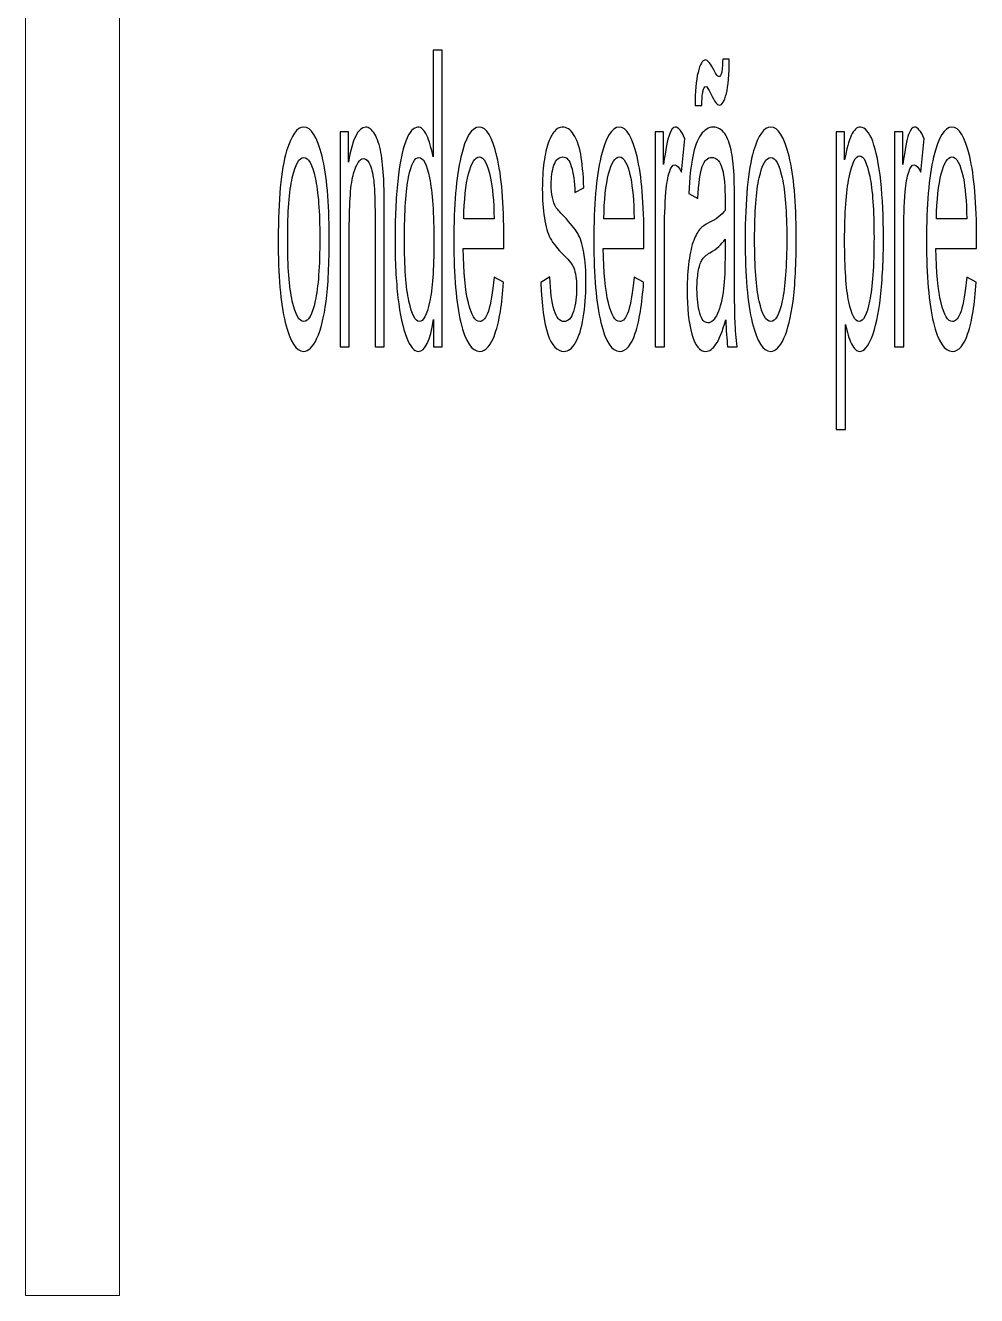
# Model space of a CAD drawing. Header units: millimetres. Extents: x -2444 to 3336, y -980 to 1690.
# Drawn here: x -1715 to -1623.9, y -945 to -823.3 of the extents above; entities that cross this region are included whole.
import ezdxf

# ---------------------------------------------------------------- set-up
doc = ezdxf.new("R2010")
doc.units = ezdxf.units.MM
doc.header["$MEASUREMENT"] = 0
doc.layers.add('Camada 1', color=7, linetype='Continuous')

msp = doc.modelspace()

# ---------------------------------------------------------------- linework, layer by layer
at = {"layer": 'Camada 1', "color": 250, "lineweight": 9}
msp.add_open_spline([(-1715, -945), (-1715, -945), (-1715, -709.0683), (-1715, -709.0683), (-1715, -709.0683), (-1715, -709.0683), (-1706, -709.0683), (-1706, -709.0683), (-1706, -709.0683), (-1706, -709.0683), (-1706, -945), (-1706, -945), (-1706, -945), (-1706, -945), (-1715, -945), (-1715, -945)], degree=3, knots=[0, 0, 0, 0, 0.2, 0.2, 0.2, 0.2, 0.4, 0.4, 0.4, 0.4, 0.6, 0.6, 0.6, 0.6, 1, 1, 1, 1], dxfattribs=at)
at = {"layer": 'Camada 1', "color": 250}
for points, knots in [([(-1675.9053, -854.1328), (-1675.9053, -854.1328), (-1675.9053, -851.5189), (-1675.9053, -851.5189), (-1675.9053, -851.5189), (-1676.2354, -853.5505), (-1676.7214, -854.5696), (-1677.3632, -854.5696), (-1677.3632, -854.5696), (-1677.7787, -854.5696), (-1678.1608, -854.1196), (-1678.5077, -853.213), (-1678.5077, -853.213), (-1678.8562, -852.313), (-1679.126, -851.0491), (-1679.3187, -849.4344), (-1679.3187, -849.4344), (-1679.5097, -847.8131), (-1679.6052, -845.9536), (-1679.6052, -843.8492), (-1679.6052, -843.8492), (-1679.6052, -841.7978), (-1679.5181, -839.9383), (-1679.3455, -838.2641), (-1679.3455, -838.2641), (-1679.1712, -836.5965), (-1678.9115, -835.3127), (-1678.5646, -834.4259), (-1678.5646, -834.4259), (-1678.2195, -833.5326), (-1677.8307, -833.0892), (-1677.4034, -833.0892), (-1677.4034, -833.0892), (-1677.0884, -833.0892), (-1676.8085, -833.3539), (-1676.5639, -833.8767), (-1676.5639, -833.8767), (-1676.3192, -834.3995), (-1676.1198, -835.0877), (-1675.9656, -835.9281), (-1675.9656, -835.9281), (-1675.9656, -835.9281), (-1675.9656, -825.7041), (-1675.9656, -825.7041), (-1675.9656, -825.7041), (-1675.9656, -825.7041), (-1675.0809, -825.7041), (-1675.0809, -825.7041), (-1675.0809, -825.7041), (-1675.0809, -825.7041), (-1675.0809, -854.1328), (-1675.0809, -854.1328), (-1675.0809, -854.1328), (-1675.0809, -854.1328), (-1675.9053, -854.1328), (-1675.9053, -854.1328)], [0, 0, 0, 0, 0.06666667, 0.06666667, 0.06666667, 0.06666667, 0.13333333, 0.13333333, 0.13333333, 0.13333333, 0.2, 0.2, 0.2, 0.2, 0.26666667, 0.26666667, 0.26666667, 0.26666667, 0.33333333, 0.33333333, 0.33333333, 0.33333333, 0.4, 0.4, 0.4, 0.4, 0.46666667, 0.46666667, 0.46666667, 0.46666667, 0.53333333, 0.53333333, 0.53333333, 0.53333333, 0.6, 0.6, 0.6, 0.6, 0.66666667, 0.66666667, 0.66666667, 0.66666667, 0.73333333, 0.73333333, 0.73333333, 0.73333333, 0.8, 0.8, 0.8, 0.8, 0.86666667, 0.86666667, 0.86666667, 0.86666667, 1, 1, 1, 1]), ([(-1650.867, -831.0245), (-1650.8704, -829.6944), (-1650.7765, -828.6356), (-1650.5872, -827.8415), (-1650.5872, -827.8415), (-1650.4012, -827.0541), (-1650.1616, -826.657), (-1649.87, -826.657), (-1649.87, -826.657), (-1649.6672, -826.657), (-1649.3907, -826.9945), (-1649.0422, -827.6761), (-1649.0422, -827.6761), (-1648.8495, -828.0533), (-1648.6953, -828.2452), (-1648.5814, -828.2452), (-1648.5814, -828.2452), (-1648.4758, -828.2452), (-1648.3954, -828.1327), (-1648.3401, -827.9077), (-1648.3401, -827.9077), (-1648.2848, -827.6893), (-1648.2462, -827.2393), (-1648.2228, -826.5776), (-1648.2228, -826.5776), (-1648.2228, -826.5776), (-1647.5894, -826.5776), (-1647.5894, -826.5776), (-1647.5894, -826.5776), (-1647.5994, -828.0467), (-1647.6932, -829.1452), (-1647.8709, -829.8797), (-1647.8709, -829.8797), (-1648.0485, -830.6143), (-1648.273, -830.9848), (-1648.5479, -830.9848), (-1648.5479, -830.9848), (-1648.7523, -830.9848), (-1649.0238, -830.6209), (-1649.3589, -829.8996), (-1649.3589, -829.8996), (-1649.5784, -829.4297), (-1649.7393, -829.1981), (-1649.8415, -829.1981), (-1649.8415, -829.1981), (-1649.9521, -829.1981), (-1650.0426, -829.3503), (-1650.1096, -829.6613), (-1650.1096, -829.6613), (-1650.1817, -829.9658), (-1650.2169, -830.4224), (-1650.2135, -831.0245), (-1650.2135, -831.0245), (-1650.2135, -831.0245), (-1650.867, -831.0245), (-1650.867, -831.0245)], [0, 0, 0, 0, 0.06666667, 0.06666667, 0.06666667, 0.06666667, 0.13333333, 0.13333333, 0.13333333, 0.13333333, 0.2, 0.2, 0.2, 0.2, 0.26666667, 0.26666667, 0.26666667, 0.26666667, 0.33333333, 0.33333333, 0.33333333, 0.33333333, 0.4, 0.4, 0.4, 0.4, 0.46666667, 0.46666667, 0.46666667, 0.46666667, 0.53333333, 0.53333333, 0.53333333, 0.53333333, 0.6, 0.6, 0.6, 0.6, 0.66666667, 0.66666667, 0.66666667, 0.66666667, 0.73333333, 0.73333333, 0.73333333, 0.73333333, 0.8, 0.8, 0.8, 0.8, 0.86666667, 0.86666667, 0.86666667, 0.86666667, 1, 1, 1, 1]), ([(-1690.7888, -843.8294), (-1690.7888, -840.0243), (-1690.5207, -837.2053), (-1689.9828, -835.3722), (-1689.9828, -835.3722), (-1689.5354, -833.8502), (-1688.9875, -833.0892), (-1688.3423, -833.0892), (-1688.3423, -833.0892), (-1687.6268, -833.0892), (-1687.0403, -834.0157), (-1686.5845, -835.8685), (-1686.5845, -835.8685), (-1686.1304, -837.7148), (-1685.9025, -840.2758), (-1685.9025, -843.5382), (-1685.9025, -843.5382), (-1685.9025, -846.1852), (-1686.0031, -848.2631), (-1686.2041, -849.7785), (-1686.2041, -849.7785), (-1686.4052, -851.2939), (-1686.6985, -852.4718), (-1687.0839, -853.3122), (-1687.0839, -853.3122), (-1687.4676, -854.1527), (-1687.8882, -854.5696), (-1688.3423, -854.5696), (-1688.3423, -854.5696), (-1689.0729, -854.5696), (-1689.6628, -853.6497), (-1690.1135, -851.8034), (-1690.1135, -851.8034), (-1690.5643, -849.9572), (-1690.7888, -847.2969), (-1690.7888, -843.8294)], [0, 0, 0, 0, 0.1, 0.1, 0.1, 0.1, 0.2, 0.2, 0.2, 0.2, 0.3, 0.3, 0.3, 0.3, 0.4, 0.4, 0.4, 0.4, 0.5, 0.5, 0.5, 0.5, 0.6, 0.6, 0.6, 0.6, 0.7, 0.7, 0.7, 0.7, 0.8, 0.8, 0.8, 0.8, 1, 1, 1, 1]), ([(-1684.8653, -854.1328), (-1684.8653, -854.1328), (-1684.8653, -833.526), (-1684.8653, -833.526), (-1684.8653, -833.526), (-1684.8653, -833.526), (-1684.071, -833.526), (-1684.071, -833.526), (-1684.071, -833.526), (-1684.071, -833.526), (-1684.071, -836.4509), (-1684.071, -836.4509), (-1684.071, -836.4509), (-1683.6889, -834.2076), (-1683.1359, -833.0892), (-1682.4137, -833.0892), (-1682.4137, -833.0892), (-1682.0987, -833.0892), (-1681.8105, -833.3142), (-1681.5474, -833.7576), (-1681.5474, -833.7576), (-1681.2843, -834.2009), (-1681.0866, -834.7899), (-1680.9559, -835.5112), (-1680.9559, -835.5112), (-1680.8251, -836.2325), (-1680.733, -837.0928), (-1680.681, -838.0854), (-1680.681, -838.0854), (-1680.6492, -838.7339), (-1680.6324, -839.8655), (-1680.6324, -841.4802), (-1680.6324, -841.4802), (-1680.6324, -841.4802), (-1680.6324, -854.1328), (-1680.6324, -854.1328), (-1680.6324, -854.1328), (-1680.6324, -854.1328), (-1681.5172, -854.1328), (-1681.5172, -854.1328), (-1681.5172, -854.1328), (-1681.5172, -854.1328), (-1681.5172, -841.6125), (-1681.5172, -841.6125), (-1681.5172, -841.6125), (-1681.5172, -840.1898), (-1681.5507, -839.1243), (-1681.6194, -838.4229), (-1681.6194, -838.4229), (-1681.6881, -837.7214), (-1681.8105, -837.159), (-1681.9847, -836.7354), (-1681.9847, -836.7354), (-1682.159, -836.3185), (-1682.3651, -836.1068), (-1682.5997, -836.1068), (-1682.5997, -836.1068), (-1682.9751, -836.1068), (-1683.2985, -836.5766), (-1683.5716, -837.5229), (-1683.5716, -837.5229), (-1683.8448, -838.4626), (-1683.9805, -840.2559), (-1683.9805, -842.8897), (-1683.9805, -842.8897), (-1683.9805, -842.8897), (-1683.9805, -854.1328), (-1683.9805, -854.1328), (-1683.9805, -854.1328), (-1683.9805, -854.1328), (-1684.8653, -854.1328), (-1684.8653, -854.1328)], [0, 0, 0, 0, 0.05263158, 0.05263158, 0.05263158, 0.05263158, 0.10526316, 0.10526316, 0.10526316, 0.10526316, 0.15789474, 0.15789474, 0.15789474, 0.15789474, 0.21052632, 0.21052632, 0.21052632, 0.21052632, 0.26315789, 0.26315789, 0.26315789, 0.26315789, 0.31578947, 0.31578947, 0.31578947, 0.31578947, 0.36842105, 0.36842105, 0.36842105, 0.36842105, 0.42105263, 0.42105263, 0.42105263, 0.42105263, 0.47368421, 0.47368421, 0.47368421, 0.47368421, 0.52631579, 0.52631579, 0.52631579, 0.52631579, 0.57894737, 0.57894737, 0.57894737, 0.57894737, 0.63157895, 0.63157895, 0.63157895, 0.63157895, 0.68421053, 0.68421053, 0.68421053, 0.68421053, 0.73684211, 0.73684211, 0.73684211, 0.73684211, 0.78947368, 0.78947368, 0.78947368, 0.78947368, 0.84210526, 0.84210526, 0.84210526, 0.84210526, 0.89473684, 0.89473684, 0.89473684, 0.89473684, 1, 1, 1, 1]), ([(-1670.1225, -847.4624), (-1670.1225, -847.4624), (-1669.2075, -847.9388), (-1669.2075, -847.9388), (-1669.2075, -847.9388), (-1669.35, -850.0366), (-1669.6164, -851.6711), (-1670.0052, -852.8292), (-1670.0052, -852.8292), (-1670.3939, -853.9872), (-1670.8899, -854.5696), (-1671.4949, -854.5696), (-1671.4949, -854.5696), (-1672.2556, -854.5696), (-1672.8589, -853.6431), (-1673.3046, -851.7902), (-1673.3046, -851.7902), (-1673.7504, -849.9439), (-1673.9732, -847.3433), (-1673.9732, -844.0014), (-1673.9732, -844.0014), (-1673.9732, -840.5471), (-1673.7487, -837.8604), (-1673.2979, -835.9546), (-1673.2979, -835.9546), (-1672.8472, -834.0421), (-1672.2624, -833.0892), (-1671.5435, -833.0892), (-1671.5435, -833.0892), (-1670.848, -833.0892), (-1670.28, -834.0223), (-1669.8393, -835.895), (-1669.8393, -835.895), (-1669.3986, -837.7678), (-1669.1774, -840.4015), (-1669.1774, -843.7963), (-1669.1774, -843.7963), (-1669.1774, -844.0014), (-1669.1791, -844.3125), (-1669.1824, -844.7227), (-1669.1824, -844.7227), (-1669.1824, -844.7227), (-1673.0684, -844.7227), (-1673.0684, -844.7227), (-1673.0684, -844.7227), (-1673.0348, -846.9793), (-1672.874, -848.7131), (-1672.5824, -849.9108), (-1672.5824, -849.9108), (-1672.2925, -851.1086), (-1671.9289, -851.7108), (-1671.4949, -851.7108), (-1671.4949, -851.7108), (-1671.1715, -851.7108), (-1670.895, -851.3733), (-1670.6671, -850.6983), (-1670.6671, -850.6983), (-1670.4375, -850.0233), (-1670.2565, -848.9447), (-1670.1225, -847.4624)], [0, 0, 0, 0, 0.0625, 0.0625, 0.0625, 0.0625, 0.125, 0.125, 0.125, 0.125, 0.1875, 0.1875, 0.1875, 0.1875, 0.25, 0.25, 0.25, 0.25, 0.3125, 0.3125, 0.3125, 0.3125, 0.375, 0.375, 0.375, 0.375, 0.4375, 0.4375, 0.4375, 0.4375, 0.5, 0.5, 0.5, 0.5, 0.5625, 0.5625, 0.5625, 0.5625, 0.625, 0.625, 0.625, 0.625, 0.6875, 0.6875, 0.6875, 0.6875, 0.75, 0.75, 0.75, 0.75, 0.8125, 0.8125, 0.8125, 0.8125, 0.875, 0.875, 0.875, 0.875, 1, 1, 1, 1]), ([(-1665.6484, -847.9785), (-1665.6484, -847.9785), (-1664.7737, -847.4227), (-1664.7737, -847.4227), (-1664.7737, -847.4227), (-1664.7251, -848.8057), (-1664.5877, -849.8645), (-1664.3631, -850.6057), (-1664.3631, -850.6057), (-1664.1386, -851.3402), (-1663.8235, -851.7108), (-1663.4214, -851.7108), (-1663.4214, -851.7108), (-1663.0142, -851.7108), (-1662.7125, -851.3865), (-1662.5148, -850.7314), (-1662.5148, -850.7314), (-1662.3188, -850.0829), (-1662.2199, -849.3153), (-1662.2199, -848.4351), (-1662.2199, -848.4351), (-1662.2199, -847.6477), (-1662.3087, -847.0256), (-1662.4846, -846.5756), (-1662.4846, -846.5756), (-1662.6086, -846.2646), (-1662.9103, -845.8742), (-1663.3895, -845.3911), (-1663.3895, -845.3911), (-1664.0363, -844.7492), (-1664.4838, -844.1933), (-1664.7351, -843.7235), (-1664.7351, -843.7235), (-1664.9848, -843.247), (-1665.1742, -842.5985), (-1665.3032, -841.7647), (-1665.3032, -841.7647), (-1665.4322, -840.9375), (-1665.4976, -840.0177), (-1665.4976, -839.0119), (-1665.4976, -839.0119), (-1665.4976, -838.092), (-1665.4439, -837.245), (-1665.3384, -836.4641), (-1665.3384, -836.4641), (-1665.2311, -835.6833), (-1665.087, -835.0347), (-1664.9044, -834.5186), (-1664.9044, -834.5186), (-1664.767, -834.1215), (-1664.5793, -833.784), (-1664.343, -833.5061), (-1664.343, -833.5061), (-1664.105, -833.2282), (-1663.852, -833.0892), (-1663.5806, -833.0892), (-1663.5806, -833.0892), (-1663.1717, -833.0892), (-1662.8131, -833.3208), (-1662.5047, -833.7907), (-1662.5047, -833.7907), (-1662.1948, -834.2539), (-1661.9669, -834.8892), (-1661.8194, -835.6833), (-1661.8194, -835.6833), (-1661.6736, -836.484), (-1661.5714, -837.5494), (-1661.5161, -838.8861), (-1661.5161, -838.8861), (-1661.5161, -838.8861), (-1662.3808, -839.3626), (-1662.3808, -839.3626), (-1662.3808, -839.3626), (-1662.4193, -838.2905), (-1662.5332, -837.4501), (-1662.7209, -836.8479), (-1662.7209, -836.8479), (-1662.9086, -836.2457), (-1663.1734, -835.948), (-1663.5169, -835.948), (-1663.5169, -835.948), (-1663.9207, -835.948), (-1664.2106, -836.2127), (-1664.3832, -836.7421), (-1664.3832, -836.7421), (-1664.5558, -837.2715), (-1664.643, -837.8935), (-1664.643, -838.6016), (-1664.643, -838.6016), (-1664.643, -839.0516), (-1664.6078, -839.4618), (-1664.5357, -839.8258), (-1664.5357, -839.8258), (-1664.4637, -840.1964), (-1664.3514, -840.5074), (-1664.1972, -840.7522), (-1664.1972, -840.7522), (-1664.1084, -840.8846), (-1663.8504, -841.1824), (-1663.418, -841.6456), (-1663.418, -841.6456), (-1662.7947, -842.3007), (-1662.359, -842.8434), (-1662.111, -843.2603), (-1662.111, -843.2603), (-1661.863, -843.6772), (-1661.6686, -844.2926), (-1661.5278, -845.0867), (-1661.5278, -845.0867), (-1661.3854, -845.8874), (-1661.315, -846.88), (-1661.315, -848.0712), (-1661.315, -848.0712), (-1661.315, -849.2292), (-1661.4005, -850.3211), (-1661.5731, -851.3468), (-1661.5731, -851.3468), (-1661.7457, -852.3725), (-1661.9937, -853.1666), (-1662.3171, -853.7291), (-1662.3171, -853.7291), (-1662.6422, -854.2916), (-1663.0091, -854.5696), (-1663.418, -854.5696), (-1663.418, -854.5696), (-1664.095, -854.5696), (-1664.6128, -854.0137), (-1664.968, -852.9086), (-1664.968, -852.9086), (-1665.3233, -851.7968), (-1665.5495, -850.1557), (-1665.6484, -847.9785)], [0, 0, 0, 0, 0.02941176, 0.02941176, 0.02941176, 0.02941176, 0.05882353, 0.05882353, 0.05882353, 0.05882353, 0.08823529, 0.08823529, 0.08823529, 0.08823529, 0.11764706, 0.11764706, 0.11764706, 0.11764706, 0.14705882, 0.14705882, 0.14705882, 0.14705882, 0.17647059, 0.17647059, 0.17647059, 0.17647059, 0.20588235, 0.20588235, 0.20588235, 0.20588235, 0.23529412, 0.23529412, 0.23529412, 0.23529412, 0.26470588, 0.26470588, 0.26470588, 0.26470588, 0.29411765, 0.29411765, 0.29411765, 0.29411765, 0.32352941, 0.32352941, 0.32352941, 0.32352941, 0.35294118, 0.35294118, 0.35294118, 0.35294118, 0.38235294, 0.38235294, 0.38235294, 0.38235294, 0.41176471, 0.41176471, 0.41176471, 0.41176471, 0.44117647, 0.44117647, 0.44117647, 0.44117647, 0.47058824, 0.47058824, 0.47058824, 0.47058824, 0.5, 0.5, 0.5, 0.5, 0.52941176, 0.52941176, 0.52941176, 0.52941176, 0.55882353, 0.55882353, 0.55882353, 0.55882353, 0.58823529, 0.58823529, 0.58823529, 0.58823529, 0.61764706, 0.61764706, 0.61764706, 0.61764706, 0.64705882, 0.64705882, 0.64705882, 0.64705882, 0.67647059, 0.67647059, 0.67647059, 0.67647059, 0.70588235, 0.70588235, 0.70588235, 0.70588235, 0.73529412, 0.73529412, 0.73529412, 0.73529412, 0.76470588, 0.76470588, 0.76470588, 0.76470588, 0.79411765, 0.79411765, 0.79411765, 0.79411765, 0.82352941, 0.82352941, 0.82352941, 0.82352941, 0.85294118, 0.85294118, 0.85294118, 0.85294118, 0.88235294, 0.88235294, 0.88235294, 0.88235294, 0.91176471, 0.91176471, 0.91176471, 0.91176471, 0.94117647, 0.94117647, 0.94117647, 0.94117647, 1, 1, 1, 1]), ([(-1656.7102, -847.4624), (-1656.7102, -847.4624), (-1655.7952, -847.9388), (-1655.7952, -847.9388), (-1655.7952, -847.9388), (-1655.9377, -850.0366), (-1656.2041, -851.6711), (-1656.5929, -852.8292), (-1656.5929, -852.8292), (-1656.9816, -853.9872), (-1657.4776, -854.5696), (-1658.0826, -854.5696), (-1658.0826, -854.5696), (-1658.8433, -854.5696), (-1659.4466, -853.6431), (-1659.8923, -851.7902), (-1659.8923, -851.7902), (-1660.3381, -849.9439), (-1660.5609, -847.3433), (-1660.5609, -844.0014), (-1660.5609, -844.0014), (-1660.5609, -840.5471), (-1660.3364, -837.8604), (-1659.8856, -835.9546), (-1659.8856, -835.9546), (-1659.4349, -834.0421), (-1658.8501, -833.0892), (-1658.1312, -833.0892), (-1658.1312, -833.0892), (-1657.4358, -833.0892), (-1656.8677, -834.0223), (-1656.427, -835.895), (-1656.427, -835.895), (-1655.9863, -837.7678), (-1655.7651, -840.4015), (-1655.7651, -843.7963), (-1655.7651, -843.7963), (-1655.7651, -844.0014), (-1655.7668, -844.3125), (-1655.7701, -844.7227), (-1655.7701, -844.7227), (-1655.7701, -844.7227), (-1659.6561, -844.7227), (-1659.6561, -844.7227), (-1659.6561, -844.7227), (-1659.6225, -846.9793), (-1659.4617, -848.7131), (-1659.1701, -849.9108), (-1659.1701, -849.9108), (-1658.8802, -851.1086), (-1658.5166, -851.7108), (-1658.0826, -851.7108), (-1658.0826, -851.7108), (-1657.7592, -851.7108), (-1657.4827, -851.3733), (-1657.2548, -850.6983), (-1657.2548, -850.6983), (-1657.0252, -850.0233), (-1656.8442, -848.9447), (-1656.7102, -847.4624)], [0, 0, 0, 0, 0.0625, 0.0625, 0.0625, 0.0625, 0.125, 0.125, 0.125, 0.125, 0.1875, 0.1875, 0.1875, 0.1875, 0.25, 0.25, 0.25, 0.25, 0.3125, 0.3125, 0.3125, 0.3125, 0.375, 0.375, 0.375, 0.375, 0.4375, 0.4375, 0.4375, 0.4375, 0.5, 0.5, 0.5, 0.5, 0.5625, 0.5625, 0.5625, 0.5625, 0.625, 0.625, 0.625, 0.625, 0.6875, 0.6875, 0.6875, 0.6875, 0.75, 0.75, 0.75, 0.75, 0.8125, 0.8125, 0.8125, 0.8125, 0.875, 0.875, 0.875, 0.875, 1, 1, 1, 1]), ([(-1654.6876, -854.1328), (-1654.6876, -854.1328), (-1654.6876, -833.526), (-1654.6876, -833.526), (-1654.6876, -833.526), (-1654.6876, -833.526), (-1653.8933, -833.526), (-1653.8933, -833.526), (-1653.8933, -833.526), (-1653.8933, -833.526), (-1653.8933, -836.6825), (-1653.8933, -836.6825), (-1653.8933, -836.6825), (-1653.6906, -835.22), (-1653.5029, -834.2539), (-1653.3303, -833.7907), (-1653.3303, -833.7907), (-1653.1577, -833.3208), (-1652.9683, -833.0892), (-1652.7622, -833.0892), (-1652.7622, -833.0892), (-1652.464, -833.0892), (-1652.1607, -833.4598), (-1651.8523, -834.1943), (-1651.8523, -834.1943), (-1651.8523, -834.1943), (-1652.1674, -837.417), (-1652.1674, -837.417), (-1652.1674, -837.417), (-1652.3818, -836.9406), (-1652.5964, -836.7023), (-1652.8108, -836.7023), (-1652.8108, -836.7023), (-1653.0035, -836.7023), (-1653.1761, -836.934), (-1653.3286, -837.3906), (-1653.3286, -837.3906), (-1653.4811, -837.8472), (-1653.59, -838.4825), (-1653.6554, -839.2964), (-1653.6554, -839.2964), (-1653.7542, -840.5339), (-1653.8029, -841.8905), (-1653.8029, -843.3662), (-1653.8029, -843.3662), (-1653.8029, -843.3662), (-1653.8029, -854.1328), (-1653.8029, -854.1328), (-1653.8029, -854.1328), (-1653.8029, -854.1328), (-1654.6876, -854.1328), (-1654.6876, -854.1328)], [0, 0, 0, 0, 0.07142857, 0.07142857, 0.07142857, 0.07142857, 0.14285714, 0.14285714, 0.14285714, 0.14285714, 0.21428571, 0.21428571, 0.21428571, 0.21428571, 0.28571429, 0.28571429, 0.28571429, 0.28571429, 0.35714286, 0.35714286, 0.35714286, 0.35714286, 0.42857143, 0.42857143, 0.42857143, 0.42857143, 0.5, 0.5, 0.5, 0.5, 0.57142857, 0.57142857, 0.57142857, 0.57142857, 0.64285714, 0.64285714, 0.64285714, 0.64285714, 0.71428571, 0.71428571, 0.71428571, 0.71428571, 0.78571429, 0.78571429, 0.78571429, 0.78571429, 0.85714286, 0.85714286, 0.85714286, 0.85714286, 1, 1, 1, 1]), ([(-1647.9211, -851.552), (-1648.2496, -852.6571), (-1648.5663, -853.4313), (-1648.8696, -853.888), (-1648.8696, -853.888), (-1649.1729, -854.3446), (-1649.498, -854.5696), (-1649.8465, -854.5696), (-1649.8465, -854.5696), (-1650.4196, -854.5696), (-1650.8603, -854.0203), (-1651.1687, -852.9152), (-1651.1687, -852.9152), (-1651.477, -851.8167), (-1651.6311, -850.4072), (-1651.6311, -848.6932), (-1651.6311, -848.6932), (-1651.6311, -847.6874), (-1651.5725, -846.7675), (-1651.4569, -845.9337), (-1651.4569, -845.9337), (-1651.3396, -845.0999), (-1651.1871, -844.4382), (-1650.9994, -843.9353), (-1650.9994, -843.9353), (-1650.8101, -843.4323), (-1650.5989, -843.0485), (-1650.3626, -842.7904), (-1650.3626, -842.7904), (-1650.1884, -842.6118), (-1649.9253, -842.4397), (-1649.5751, -842.2677), (-1649.5751, -842.2677), (-1648.8612, -841.9368), (-1648.3334, -841.5331), (-1647.9966, -841.0699), (-1647.9966, -841.0699), (-1647.9932, -840.5934), (-1647.9915, -840.289), (-1647.9915, -840.1633), (-1647.9915, -840.1633), (-1647.9915, -838.7472), (-1648.0753, -837.7479), (-1648.2429, -837.1656), (-1648.2429, -837.1656), (-1648.4691, -836.3781), (-1648.8059, -835.9877), (-1649.2517, -835.9877), (-1649.2517, -835.9877), (-1649.6689, -835.9877), (-1649.9772, -836.2788), (-1650.175, -836.8546), (-1650.175, -836.8546), (-1650.3744, -837.4303), (-1650.5202, -838.4494), (-1650.6157, -839.9184), (-1650.6157, -839.9184), (-1650.6157, -839.9184), (-1651.4803, -839.442), (-1651.4803, -839.442), (-1651.4803, -839.442), (-1651.4016, -837.9795), (-1651.2726, -836.795), (-1651.0916, -835.895), (-1651.0916, -835.895), (-1650.9106, -834.995), (-1650.6492, -834.3068), (-1650.3073, -833.8171), (-1650.3073, -833.8171), (-1649.9672, -833.334), (-1649.57, -833.0892), (-1649.1209, -833.0892), (-1649.1209, -833.0892), (-1648.6752, -833.0892), (-1648.3116, -833.2943), (-1648.0318, -833.7112), (-1648.0318, -833.7112), (-1647.7536, -834.1281), (-1647.5475, -834.6443), (-1647.4168, -835.273), (-1647.4168, -835.273), (-1647.2861, -835.9016), (-1647.1939, -836.6957), (-1647.1403, -837.6553), (-1647.1403, -837.6553), (-1647.1118, -838.2508), (-1647.0967, -839.3229), (-1647.0967, -840.8647), (-1647.0967, -840.8647), (-1647.0967, -840.8647), (-1647.0967, -845.497), (-1647.0967, -845.497), (-1647.0967, -845.497), (-1647.0967, -848.7329), (-1647.0783, -850.7777), (-1647.0414, -851.6446), (-1647.0414, -851.6446), (-1647.0062, -852.5115), (-1646.9325, -853.3387), (-1646.8252, -854.1328), (-1646.8252, -854.1328), (-1646.8252, -854.1328), (-1647.7502, -854.1328), (-1647.7502, -854.1328), (-1647.7502, -854.1328), (-1647.8391, -853.3983), (-1647.896, -852.538), (-1647.9211, -851.552)], [0, 0, 0, 0, 0.03571429, 0.03571429, 0.03571429, 0.03571429, 0.07142857, 0.07142857, 0.07142857, 0.07142857, 0.10714286, 0.10714286, 0.10714286, 0.10714286, 0.14285714, 0.14285714, 0.14285714, 0.14285714, 0.17857143, 0.17857143, 0.17857143, 0.17857143, 0.21428571, 0.21428571, 0.21428571, 0.21428571, 0.25, 0.25, 0.25, 0.25, 0.28571429, 0.28571429, 0.28571429, 0.28571429, 0.32142857, 0.32142857, 0.32142857, 0.32142857, 0.35714286, 0.35714286, 0.35714286, 0.35714286, 0.39285714, 0.39285714, 0.39285714, 0.39285714, 0.42857143, 0.42857143, 0.42857143, 0.42857143, 0.46428571, 0.46428571, 0.46428571, 0.46428571, 0.5, 0.5, 0.5, 0.5, 0.53571429, 0.53571429, 0.53571429, 0.53571429, 0.57142857, 0.57142857, 0.57142857, 0.57142857, 0.60714286, 0.60714286, 0.60714286, 0.60714286, 0.64285714, 0.64285714, 0.64285714, 0.64285714, 0.67857143, 0.67857143, 0.67857143, 0.67857143, 0.71428571, 0.71428571, 0.71428571, 0.71428571, 0.75, 0.75, 0.75, 0.75, 0.78571429, 0.78571429, 0.78571429, 0.78571429, 0.82142857, 0.82142857, 0.82142857, 0.82142857, 0.85714286, 0.85714286, 0.85714286, 0.85714286, 0.89285714, 0.89285714, 0.89285714, 0.89285714, 0.92857143, 0.92857143, 0.92857143, 0.92857143, 1, 1, 1, 1]), ([(-1646.0695, -843.8294), (-1646.0695, -840.0243), (-1645.8014, -837.2053), (-1645.2635, -835.3722), (-1645.2635, -835.3722), (-1644.8161, -833.8502), (-1644.2681, -833.0892), (-1643.623, -833.0892), (-1643.623, -833.0892), (-1642.9075, -833.0892), (-1642.321, -834.0157), (-1641.8652, -835.8685), (-1641.8652, -835.8685), (-1641.4111, -837.7148), (-1641.1832, -840.2758), (-1641.1832, -843.5382), (-1641.1832, -843.5382), (-1641.1832, -846.1852), (-1641.2837, -848.2631), (-1641.4848, -849.7785), (-1641.4848, -849.7785), (-1641.6859, -851.2939), (-1641.9791, -852.4718), (-1642.3645, -853.3122), (-1642.3645, -853.3122), (-1642.7483, -854.1527), (-1643.1689, -854.5696), (-1643.623, -854.5696), (-1643.623, -854.5696), (-1644.3536, -854.5696), (-1644.9434, -853.6497), (-1645.3942, -851.8034), (-1645.3942, -851.8034), (-1645.845, -849.9572), (-1646.0695, -847.2969), (-1646.0695, -843.8294)], [0, 0, 0, 0, 0.1, 0.1, 0.1, 0.1, 0.2, 0.2, 0.2, 0.2, 0.3, 0.3, 0.3, 0.3, 0.4, 0.4, 0.4, 0.4, 0.5, 0.5, 0.5, 0.5, 0.6, 0.6, 0.6, 0.6, 0.7, 0.7, 0.7, 0.7, 0.8, 0.8, 0.8, 0.8, 1, 1, 1, 1]), ([(-1637.3525, -862.0341), (-1637.3525, -862.0341), (-1637.3525, -833.526), (-1637.3525, -833.526), (-1637.3525, -833.526), (-1637.3525, -833.526), (-1636.5482, -833.526), (-1636.5482, -833.526), (-1636.5482, -833.526), (-1636.5482, -833.526), (-1636.5482, -836.2325), (-1636.5482, -836.2325), (-1636.5482, -836.2325), (-1636.3588, -835.1869), (-1636.1444, -834.3995), (-1635.9047, -833.8767), (-1635.9047, -833.8767), (-1635.6668, -833.3539), (-1635.3769, -833.0892), (-1635.0367, -833.0892), (-1635.0367, -833.0892), (-1634.591, -833.0892), (-1634.1989, -833.5392), (-1633.8587, -834.4458), (-1633.8587, -834.4458), (-1633.5185, -835.3458), (-1633.2622, -836.6229), (-1633.0879, -838.2641), (-1633.0879, -838.2641), (-1632.9153, -839.9118), (-1632.8282, -841.7118), (-1632.8282, -843.6772), (-1632.8282, -843.6772), (-1632.8282, -845.7749), (-1632.9237, -847.6675), (-1633.1147, -849.355), (-1633.1147, -849.355), (-1633.3057, -851.0358), (-1633.5839, -852.3262), (-1633.9492, -853.2262), (-1633.9492, -853.2262), (-1634.3128, -854.1196), (-1634.6966, -854.5696), (-1635.0987, -854.5696), (-1635.0987, -854.5696), (-1635.3936, -854.5696), (-1635.6584, -854.3247), (-1635.8913, -853.835), (-1635.8913, -853.835), (-1636.1259, -853.3453), (-1636.317, -852.7299), (-1636.4678, -851.9821), (-1636.4678, -851.9821), (-1636.4678, -851.9821), (-1636.4678, -862.0341), (-1636.4678, -862.0341), (-1636.4678, -862.0341), (-1636.4678, -862.0341), (-1637.3525, -862.0341), (-1637.3525, -862.0341)], [0, 0, 0, 0, 0.0625, 0.0625, 0.0625, 0.0625, 0.125, 0.125, 0.125, 0.125, 0.1875, 0.1875, 0.1875, 0.1875, 0.25, 0.25, 0.25, 0.25, 0.3125, 0.3125, 0.3125, 0.3125, 0.375, 0.375, 0.375, 0.375, 0.4375, 0.4375, 0.4375, 0.4375, 0.5, 0.5, 0.5, 0.5, 0.5625, 0.5625, 0.5625, 0.5625, 0.625, 0.625, 0.625, 0.625, 0.6875, 0.6875, 0.6875, 0.6875, 0.75, 0.75, 0.75, 0.75, 0.8125, 0.8125, 0.8125, 0.8125, 0.875, 0.875, 0.875, 0.875, 1, 1, 1, 1]), ([(-1631.7708, -854.1328), (-1631.7708, -854.1328), (-1631.7708, -833.526), (-1631.7708, -833.526), (-1631.7708, -833.526), (-1631.7708, -833.526), (-1630.9765, -833.526), (-1630.9765, -833.526), (-1630.9765, -833.526), (-1630.9765, -833.526), (-1630.9765, -836.6825), (-1630.9765, -836.6825), (-1630.9765, -836.6825), (-1630.7738, -835.22), (-1630.5861, -834.2539), (-1630.4135, -833.7907), (-1630.4135, -833.7907), (-1630.2409, -833.3208), (-1630.0515, -833.0892), (-1629.8454, -833.0892), (-1629.8454, -833.0892), (-1629.5471, -833.0892), (-1629.2438, -833.4598), (-1628.9355, -834.1943), (-1628.9355, -834.1943), (-1628.9355, -834.1943), (-1629.2505, -837.417), (-1629.2505, -837.417), (-1629.2505, -837.417), (-1629.465, -836.9406), (-1629.6795, -836.7023), (-1629.894, -836.7023), (-1629.894, -836.7023), (-1630.0867, -836.7023), (-1630.2593, -836.934), (-1630.4118, -837.3906), (-1630.4118, -837.3906), (-1630.5643, -837.8472), (-1630.6732, -838.4825), (-1630.7386, -839.2964), (-1630.7386, -839.2964), (-1630.8374, -840.5339), (-1630.886, -841.8905), (-1630.886, -843.3662), (-1630.886, -843.3662), (-1630.886, -843.3662), (-1630.886, -854.1328), (-1630.886, -854.1328), (-1630.886, -854.1328), (-1630.886, -854.1328), (-1631.7708, -854.1328), (-1631.7708, -854.1328)], [0, 0, 0, 0, 0.07142857, 0.07142857, 0.07142857, 0.07142857, 0.14285714, 0.14285714, 0.14285714, 0.14285714, 0.21428571, 0.21428571, 0.21428571, 0.21428571, 0.28571429, 0.28571429, 0.28571429, 0.28571429, 0.35714286, 0.35714286, 0.35714286, 0.35714286, 0.42857143, 0.42857143, 0.42857143, 0.42857143, 0.5, 0.5, 0.5, 0.5, 0.57142857, 0.57142857, 0.57142857, 0.57142857, 0.64285714, 0.64285714, 0.64285714, 0.64285714, 0.71428571, 0.71428571, 0.71428571, 0.71428571, 0.78571429, 0.78571429, 0.78571429, 0.78571429, 0.85714286, 0.85714286, 0.85714286, 0.85714286, 1, 1, 1, 1]), ([(-1624.8535, -847.4624), (-1624.8535, -847.4624), (-1623.9386, -847.9388), (-1623.9386, -847.9388), (-1623.9386, -847.9388), (-1624.081, -850.0366), (-1624.3475, -851.6711), (-1624.7362, -852.8292), (-1624.7362, -852.8292), (-1625.125, -853.9872), (-1625.621, -854.5696), (-1626.2259, -854.5696), (-1626.2259, -854.5696), (-1626.9867, -854.5696), (-1627.5899, -853.6431), (-1628.0357, -851.7902), (-1628.0357, -851.7902), (-1628.4814, -849.9439), (-1628.7043, -847.3433), (-1628.7043, -844.0014), (-1628.7043, -844.0014), (-1628.7043, -840.5471), (-1628.4797, -837.8604), (-1628.029, -835.9546), (-1628.029, -835.9546), (-1627.5782, -834.0421), (-1626.9934, -833.0892), (-1626.2745, -833.0892), (-1626.2745, -833.0892), (-1625.5791, -833.0892), (-1625.011, -834.0223), (-1624.5703, -835.895), (-1624.5703, -835.895), (-1624.1296, -837.7678), (-1623.9084, -840.4015), (-1623.9084, -843.7963), (-1623.9084, -843.7963), (-1623.9084, -844.0014), (-1623.9101, -844.3125), (-1623.9134, -844.7227), (-1623.9134, -844.7227), (-1623.9134, -844.7227), (-1627.7994, -844.7227), (-1627.7994, -844.7227), (-1627.7994, -844.7227), (-1627.7659, -846.9793), (-1627.605, -848.7131), (-1627.3134, -849.9108), (-1627.3134, -849.9108), (-1627.0235, -851.1086), (-1626.6599, -851.7108), (-1626.2259, -851.7108), (-1626.2259, -851.7108), (-1625.9025, -851.7108), (-1625.626, -851.3733), (-1625.3981, -850.6983), (-1625.3981, -850.6983), (-1625.1685, -850.0233), (-1624.9876, -848.9447), (-1624.8535, -847.4624)], [0, 0, 0, 0, 0.0625, 0.0625, 0.0625, 0.0625, 0.125, 0.125, 0.125, 0.125, 0.1875, 0.1875, 0.1875, 0.1875, 0.25, 0.25, 0.25, 0.25, 0.3125, 0.3125, 0.3125, 0.3125, 0.375, 0.375, 0.375, 0.375, 0.4375, 0.4375, 0.4375, 0.4375, 0.5, 0.5, 0.5, 0.5, 0.5625, 0.5625, 0.5625, 0.5625, 0.625, 0.625, 0.625, 0.625, 0.6875, 0.6875, 0.6875, 0.6875, 0.75, 0.75, 0.75, 0.75, 0.8125, 0.8125, 0.8125, 0.8125, 0.875, 0.875, 0.875, 0.875, 1, 1, 1, 1]), ([(-1689.884, -843.836), (-1689.884, -846.4698), (-1689.7382, -848.4418), (-1689.4466, -849.7454), (-1689.4466, -849.7454), (-1689.1534, -851.0557), (-1688.7864, -851.7108), (-1688.3423, -851.7108), (-1688.3423, -851.7108), (-1687.9033, -851.7108), (-1687.538, -851.0557), (-1687.2448, -849.7388), (-1687.2448, -849.7388), (-1686.9532, -848.4219), (-1686.8074, -846.4168), (-1686.8074, -843.7235), (-1686.8074, -843.7235), (-1686.8074, -841.1824), (-1686.9548, -839.2567), (-1687.2481, -837.9531), (-1687.2481, -837.9531), (-1687.5414, -836.6428), (-1687.9067, -835.9877), (-1688.3423, -835.9877), (-1688.3423, -835.9877), (-1688.7864, -835.9877), (-1689.1534, -836.6362), (-1689.4466, -837.9398), (-1689.4466, -837.9398), (-1689.7382, -839.2435), (-1689.884, -841.2089), (-1689.884, -843.836)], [0, 0, 0, 0, 0.11111111, 0.11111111, 0.11111111, 0.11111111, 0.22222222, 0.22222222, 0.22222222, 0.22222222, 0.33333333, 0.33333333, 0.33333333, 0.33333333, 0.44444444, 0.44444444, 0.44444444, 0.44444444, 0.55555556, 0.55555556, 0.55555556, 0.55555556, 0.66666667, 0.66666667, 0.66666667, 0.66666667, 0.77777778, 0.77777778, 0.77777778, 0.77777778, 1, 1, 1, 1]), ([(-1678.7004, -843.8558), (-1678.7004, -846.4896), (-1678.5596, -848.455), (-1678.2764, -849.7586), (-1678.2764, -849.7586), (-1677.9949, -851.0623), (-1677.6614, -851.7108), (-1677.2777, -851.7108), (-1677.2777, -851.7108), (-1676.8906, -851.7108), (-1676.5622, -851.0888), (-1676.2907, -849.8447), (-1676.2907, -849.8447), (-1676.0209, -848.6006), (-1675.8852, -846.7014), (-1675.8852, -844.147), (-1675.8852, -844.147), (-1675.8852, -841.3412), (-1676.0226, -839.2765), (-1676.2991, -837.9597), (-1676.2991, -837.9597), (-1676.5739, -836.6428), (-1676.9141, -835.9877), (-1677.3179, -835.9877), (-1677.3179, -835.9877), (-1677.7117, -835.9877), (-1678.0401, -836.6163), (-1678.3049, -837.8803), (-1678.3049, -837.8803), (-1678.568, -839.1442), (-1678.7004, -841.1361), (-1678.7004, -843.8558)], [0, 0, 0, 0, 0.11111111, 0.11111111, 0.11111111, 0.11111111, 0.22222222, 0.22222222, 0.22222222, 0.22222222, 0.33333333, 0.33333333, 0.33333333, 0.33333333, 0.44444444, 0.44444444, 0.44444444, 0.44444444, 0.55555556, 0.55555556, 0.55555556, 0.55555556, 0.66666667, 0.66666667, 0.66666667, 0.66666667, 0.77777778, 0.77777778, 0.77777778, 0.77777778, 1, 1, 1, 1]), ([(-1673.0181, -841.864), (-1673.0181, -841.864), (-1670.1124, -841.864), (-1670.1124, -841.864), (-1670.1124, -841.864), (-1670.151, -840.1302), (-1670.2632, -838.8332), (-1670.4459, -837.9663), (-1670.4459, -837.9663), (-1670.7257, -836.6229), (-1671.091, -835.948), (-1671.5384, -835.948), (-1671.5384, -835.948), (-1671.9439, -835.948), (-1672.2841, -836.484), (-1672.5606, -837.556), (-1672.5606, -837.556), (-1672.8354, -838.628), (-1672.9879, -840.064), (-1673.0181, -841.864)], [0, 0, 0, 0, 0.16666667, 0.16666667, 0.16666667, 0.16666667, 0.33333333, 0.33333333, 0.33333333, 0.33333333, 0.5, 0.5, 0.5, 0.5, 0.66666667, 0.66666667, 0.66666667, 0.66666667, 1, 1, 1, 1]), ([(-1659.6058, -841.864), (-1659.6058, -841.864), (-1656.7001, -841.864), (-1656.7001, -841.864), (-1656.7001, -841.864), (-1656.7387, -840.1302), (-1656.8509, -838.8332), (-1657.0336, -837.9663), (-1657.0336, -837.9663), (-1657.3134, -836.6229), (-1657.6787, -835.948), (-1658.1261, -835.948), (-1658.1261, -835.948), (-1658.5317, -835.948), (-1658.8718, -836.484), (-1659.1483, -837.556), (-1659.1483, -837.556), (-1659.4231, -838.628), (-1659.5756, -840.064), (-1659.6058, -841.864)], [0, 0, 0, 0, 0.16666667, 0.16666667, 0.16666667, 0.16666667, 0.33333333, 0.33333333, 0.33333333, 0.33333333, 0.5, 0.5, 0.5, 0.5, 0.66666667, 0.66666667, 0.66666667, 0.66666667, 1, 1, 1, 1]), ([(-1645.1646, -843.836), (-1645.1646, -846.4698), (-1645.0189, -848.4418), (-1644.7273, -849.7454), (-1644.7273, -849.7454), (-1644.434, -851.0557), (-1644.067, -851.7108), (-1643.623, -851.7108), (-1643.623, -851.7108), (-1643.1839, -851.7108), (-1642.8186, -851.0557), (-1642.5254, -849.7388), (-1642.5254, -849.7388), (-1642.2338, -848.4219), (-1642.088, -846.4168), (-1642.088, -843.7235), (-1642.088, -843.7235), (-1642.088, -841.1824), (-1642.2355, -839.2567), (-1642.5288, -837.9531), (-1642.5288, -837.9531), (-1642.822, -836.6428), (-1643.1873, -835.9877), (-1643.623, -835.9877), (-1643.623, -835.9877), (-1644.067, -835.9877), (-1644.434, -836.6362), (-1644.7273, -837.9398), (-1644.7273, -837.9398), (-1645.0189, -839.2435), (-1645.1646, -841.2089), (-1645.1646, -843.836)], [0, 0, 0, 0, 0.11111111, 0.11111111, 0.11111111, 0.11111111, 0.22222222, 0.22222222, 0.22222222, 0.22222222, 0.33333333, 0.33333333, 0.33333333, 0.33333333, 0.44444444, 0.44444444, 0.44444444, 0.44444444, 0.55555556, 0.55555556, 0.55555556, 0.55555556, 0.66666667, 0.66666667, 0.66666667, 0.66666667, 0.77777778, 0.77777778, 0.77777778, 0.77777778, 1, 1, 1, 1]), ([(-1636.5482, -843.9551), (-1636.5482, -846.5955), (-1636.4125, -848.5476), (-1636.1427, -849.8116), (-1636.1427, -849.8116), (-1635.8712, -851.0755), (-1635.5428, -851.7108), (-1635.1574, -851.7108), (-1635.1574, -851.7108), (-1634.7653, -851.7108), (-1634.4301, -851.0557), (-1634.152, -849.7454), (-1634.152, -849.7454), (-1633.8721, -848.4351), (-1633.733, -846.4102), (-1633.733, -843.6639), (-1633.733, -843.6639), (-1633.733, -841.0434), (-1633.8688, -839.0846), (-1634.1419, -837.781), (-1634.1419, -837.781), (-1634.415, -836.4774), (-1634.7401, -835.8288), (-1635.1188, -835.8288), (-1635.1188, -835.8288), (-1635.4942, -835.8288), (-1635.826, -836.5237), (-1636.1142, -837.9067), (-1636.1142, -837.9067), (-1636.4041, -839.2964), (-1636.5482, -841.3081), (-1636.5482, -843.9551)], [0, 0, 0, 0, 0.11111111, 0.11111111, 0.11111111, 0.11111111, 0.22222222, 0.22222222, 0.22222222, 0.22222222, 0.33333333, 0.33333333, 0.33333333, 0.33333333, 0.44444444, 0.44444444, 0.44444444, 0.44444444, 0.55555556, 0.55555556, 0.55555556, 0.55555556, 0.66666667, 0.66666667, 0.66666667, 0.66666667, 0.77777778, 0.77777778, 0.77777778, 0.77777778, 1, 1, 1, 1]), ([(-1627.7491, -841.864), (-1627.7491, -841.864), (-1624.8434, -841.864), (-1624.8434, -841.864), (-1624.8434, -841.864), (-1624.882, -840.1302), (-1624.9943, -838.8332), (-1625.1769, -837.9663), (-1625.1769, -837.9663), (-1625.4568, -836.6229), (-1625.8221, -835.948), (-1626.2695, -835.948), (-1626.2695, -835.948), (-1626.675, -835.948), (-1627.0152, -836.484), (-1627.2917, -837.556), (-1627.2917, -837.556), (-1627.5665, -838.628), (-1627.7189, -840.064), (-1627.7491, -841.864)], [0, 0, 0, 0, 0.16666667, 0.16666667, 0.16666667, 0.16666667, 0.33333333, 0.33333333, 0.33333333, 0.33333333, 0.5, 0.5, 0.5, 0.5, 0.66666667, 0.66666667, 0.66666667, 0.66666667, 1, 1, 1, 1]), ([(-1647.9915, -843.8095), (-1648.3133, -844.3257), (-1648.7959, -844.7624), (-1649.4393, -845.1198), (-1649.4393, -845.1198), (-1649.8046, -845.3249), (-1650.0627, -845.5565), (-1650.2135, -845.8146), (-1650.2135, -845.8146), (-1650.3643, -846.0727), (-1650.4799, -846.4499), (-1650.5621, -846.9396), (-1650.5621, -846.9396), (-1650.6442, -847.4359), (-1650.6861, -847.9852), (-1650.6861, -848.594), (-1650.6861, -848.594), (-1650.6861, -849.5138), (-1650.5972, -850.288), (-1650.418, -850.9035), (-1650.418, -850.9035), (-1650.2386, -851.5189), (-1649.9772, -851.8299), (-1649.6337, -851.8299), (-1649.6337, -851.8299), (-1649.2935, -851.8299), (-1648.9903, -851.5387), (-1648.7238, -850.9498), (-1648.7238, -850.9498), (-1648.459, -850.3675), (-1648.263, -849.5667), (-1648.139, -848.5543), (-1648.139, -848.5543), (-1648.0435, -847.7668), (-1647.9966, -846.6087), (-1647.9966, -845.0801), (-1647.9966, -845.0801), (-1647.9966, -845.0801), (-1647.9915, -843.8095), (-1647.9915, -843.8095)], [0, 0, 0, 0, 0.09090909, 0.09090909, 0.09090909, 0.09090909, 0.18181818, 0.18181818, 0.18181818, 0.18181818, 0.27272727, 0.27272727, 0.27272727, 0.27272727, 0.36363636, 0.36363636, 0.36363636, 0.36363636, 0.45454545, 0.45454545, 0.45454545, 0.45454545, 0.54545455, 0.54545455, 0.54545455, 0.54545455, 0.63636364, 0.63636364, 0.63636364, 0.63636364, 0.72727273, 0.72727273, 0.72727273, 0.72727273, 0.81818182, 0.81818182, 0.81818182, 0.81818182, 1, 1, 1, 1])]:
    msp.add_open_spline(points, degree=3, knots=knots, dxfattribs=at)

doc.saveas('drawing.dxf')
